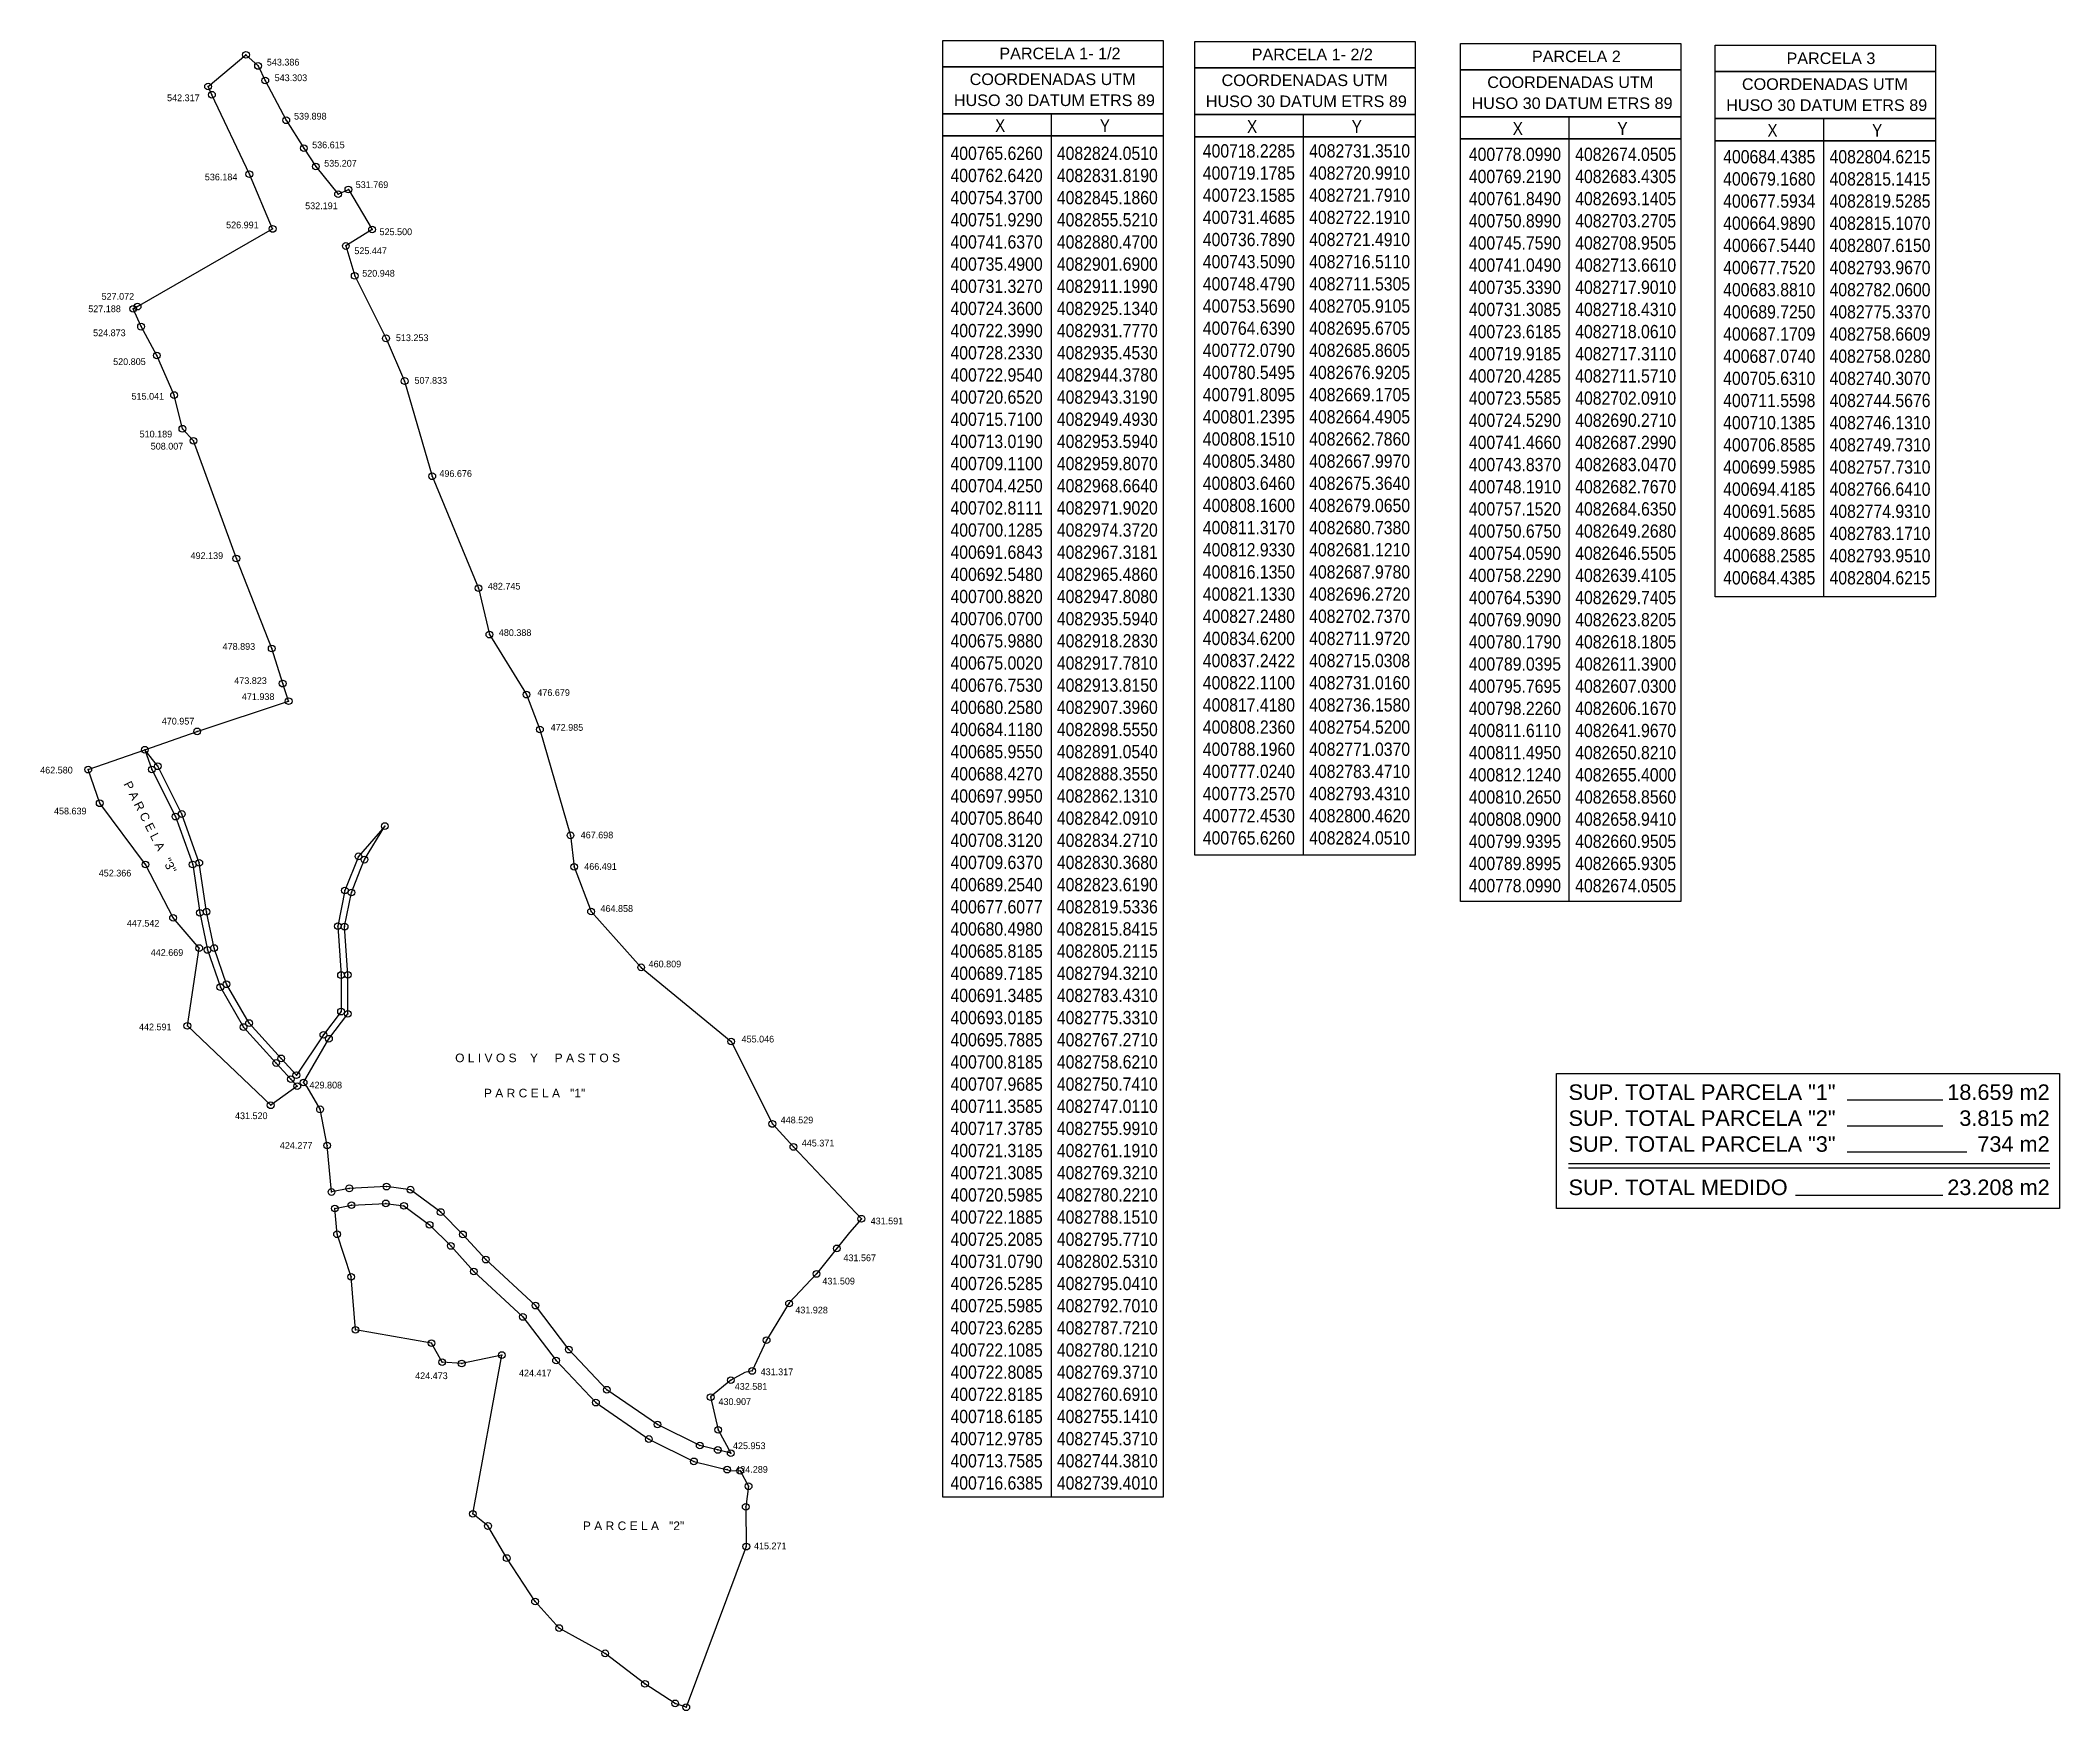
# Model space of a CAD drawing. Extents: x 298755.6 to 298850.3, y 4090019.2 to 4090069.9.
# Drawn here: x 298817.81 to 298847.81, y 4090045.08 to 4090069.9 of the extents above; entities that cross this region are included whole.
import ezdxf

# ---------------------------------------------------------------- set-up
doc = ezdxf.new("R2010")
doc.units = 0
doc.header["$MEASUREMENT"] = 0
doc.header["$PDMODE"] = 32
doc.header["$PDSIZE"] = 0.1
doc.linetypes.add('TRAZOS', pattern=[19.05, 12.7, -6.35])
for name, color, linetype in [('0-AUX', 7, 'Continuous'), ('BLANCO', 7, 'Continuous'), ('COTAS', 2, 'Continuous'), ('FINO', 7, 'Continuous'), ('LINDE', 5, 'Continuous'), ('VER_P2D', 4, 'Continuous')]:
    doc.layers.add(name, color=color, linetype=linetype)
doc.styles.add('GODO0', font='arial.ttf', dxfattribs={"width": 0.85})

msp = doc.modelspace()

# ---------------------------------------------------------------- linework, layer by layer
at = {"layer": 'BLANCO'}
for p, q in [((298844.65, 4090054.156), (298846.071, 4090054.156)), ((298844.65, 4090053.77), (298846.071, 4090053.77)), ((298844.65, 4090053.385), (298846.428, 4090053.385)), ((298840.512, 4090053.213), (298847.662, 4090053.213)), ((298840.512, 4090053.145), (298847.662, 4090053.145)), ((298843.88, 4090052.742), (298846.071, 4090052.742))]:
    msp.add_line(p, q, dxfattribs=at)
msp.add_lwpolyline([(298840.331, 4090054.55), (298847.806, 4090054.55), (298847.806, 4090052.544), (298840.331, 4090052.544)], close=True, dxfattribs=at)
at = {"layer": 'FINO'}
for p, q in [((298832.831, 4090048.252), (298832.831, 4090068.806)), ((298836.573, 4090057.79), (298836.573, 4090068.792)), ((298840.52, 4090057.104), (298840.52, 4090068.762)), ((298844.303, 4090061.629), (298844.303, 4090068.735))]:
    msp.add_line(p, q, dxfattribs=at)
for points in [[(298831.218, 4090069.896), (298834.491, 4090069.896), (298834.491, 4090069.502), (298831.218, 4090069.502)], [(298834.96, 4090069.881), (298838.233, 4090069.881), (298838.233, 4090069.488), (298834.96, 4090069.488)], [(298838.908, 4090069.851), (298842.18, 4090069.851), (298842.18, 4090069.458), (298838.908, 4090069.458)], [(298842.69, 4090069.824), (298845.963, 4090069.824), (298845.963, 4090069.431), (298842.69, 4090069.431)], [(298831.218, 4090069.502), (298834.491, 4090069.502), (298834.491, 4090068.806), (298831.218, 4090068.806)], [(298834.96, 4090069.488), (298838.233, 4090069.488), (298838.233, 4090068.792), (298834.96, 4090068.792)], [(298838.908, 4090069.458), (298842.18, 4090069.458), (298842.18, 4090068.762), (298838.908, 4090068.762)], [(298842.69, 4090069.431), (298845.963, 4090069.431), (298845.963, 4090068.735), (298842.69, 4090068.735)], [(298831.218, 4090068.806), (298834.491, 4090068.806), (298834.491, 4090068.476), (298831.218, 4090068.476)], [(298834.96, 4090068.792), (298838.233, 4090068.792), (298838.233, 4090068.461), (298834.96, 4090068.461)], [(298838.908, 4090068.762), (298842.18, 4090068.762), (298842.18, 4090068.432), (298838.908, 4090068.432)], [(298842.69, 4090068.735), (298845.963, 4090068.735), (298845.963, 4090068.405), (298842.69, 4090068.405)], [(298831.218, 4090068.476), (298834.491, 4090068.476), (298834.491, 4090048.252), (298831.218, 4090048.252)], [(298834.96, 4090068.461), (298838.233, 4090068.461), (298838.233, 4090057.79), (298834.96, 4090057.79)], [(298838.908, 4090068.432), (298842.18, 4090068.432), (298842.18, 4090057.104), (298838.908, 4090057.104)], [(298842.69, 4090068.405), (298845.963, 4090068.405), (298845.963, 4090061.629), (298842.69, 4090061.629)]]:
    msp.add_lwpolyline(points, close=True, dxfattribs=at)
at = {"layer": 'LINDE', "linetype": 'Continuous'}
for points in [[(298828.066, 4090048.908), (298827.605, 4090049.022), (298826.977, 4090049.334), (298826.226, 4090049.85), (298825.661, 4090050.446), (298825.165, 4090051.1), (298824.427, 4090051.783), (298824.088, 4090052.158), (298823.757, 4090052.49), (298823.309, 4090052.822), (298822.954, 4090052.868), (298822.4, 4090052.842), (298822.135, 4090052.788), (298822.071, 4090053.479), (298821.965, 4090054.016), (298821.773, 4090054.348), (298821.721, 4090054.414), (298822.097, 4090055.065), (298822.377, 4090055.435), (298822.377, 4090056.014), (298822.33, 4090056.73), (298822.431, 4090057.237), (298822.563, 4090057.569), (298822.625, 4090057.725), (298822.928, 4090058.224), (298822.537, 4090057.774), (298822.335, 4090057.266), (298822.229, 4090056.737), (298822.277, 4090056.01), (298822.277, 4090055.468), (298822.015, 4090055.122), (298821.613, 4090054.523), (298821.387, 4090054.772), (298820.911, 4090055.297), (298820.575, 4090055.874), (298820.391, 4090056.411), (298820.279, 4090056.951), (298820.171, 4090057.677), (298819.911, 4090058.403), (298819.556, 4090059.112), (298819.363, 4090059.358), (298820.14, 4090059.63), (298821.499, 4090060.08), (298821.41, 4090060.34), (298821.247, 4090060.862), (298820.722, 4090062.198), (298820.085, 4090063.946), (298819.92, 4090064.126), (298819.797, 4090064.626), (298819.54, 4090065.215), (298819.306, 4090065.643), (298819.19, 4090065.908), (298819.255, 4090065.941), (298821.261, 4090067.095), (298820.915, 4090067.909), (298820.359, 4090069.088), (298820.302, 4090069.21), (298820.865, 4090069.68), (298821.044, 4090069.516), (298821.151, 4090069.3), (298821.463, 4090068.709), (298821.724, 4090068.295), (298821.903, 4090068.022), (298822.233, 4090067.61), (298822.386, 4090067.681), (298822.738, 4090067.086), (298822.349, 4090066.841), (298822.48, 4090066.398), (298822.945, 4090065.469), (298823.222, 4090064.835), (298823.632, 4090063.42), (298824.318, 4090061.757), (298824.481, 4090061.068), (298825.032, 4090060.177), (298825.231, 4090059.659), (298825.686, 4090058.086), (298825.74, 4090057.618), (298825.991, 4090056.954), (298826.736, 4090056.125), (298828.072, 4090055.024), (298828.684, 4090053.799), (298828.997, 4090053.457), (298830.006, 4090052.391), (298829.831, 4090052.187), (298829.339, 4090051.571), (298828.932, 4090051.14), (298828.598, 4090050.587), (298828.385, 4090050.13), (298828.277, 4090050.105), (298828.067, 4090049.993), (298827.766, 4090049.747), (298827.879, 4090049.255), (298828.066, 4090048.908)], [(298821.627, 4090054.36), (298821.232, 4090054.076), (298819.994, 4090055.257), (298820.171, 4090056.411), (298819.782, 4090056.86), (298819.373, 4090057.653), (298818.692, 4090058.563), (298818.522, 4090059.063), (298819.362, 4090059.357), (298819.467, 4090059.065), (298819.819, 4090058.364), (298820.073, 4090057.652), (298820.181, 4090056.934), (298820.294, 4090056.384), (298820.484, 4090055.832), (298820.829, 4090055.238), (298821.313, 4090054.704), (298821.532, 4090054.464), (298821.627, 4090054.36)], [(298821.627, 4090054.36), (298821.232, 4090054.076), (298819.994, 4090055.257), (298820.171, 4090056.411), (298819.782, 4090056.86), (298819.373, 4090057.653), (298818.692, 4090058.563), (298818.522, 4090059.063), (298819.362, 4090059.357), (298819.467, 4090059.065), (298819.819, 4090058.364), (298820.073, 4090057.652), (298820.181, 4090056.934), (298820.294, 4090056.384), (298820.484, 4090055.832), (298820.829, 4090055.238), (298821.313, 4090054.704), (298821.532, 4090054.464), (298821.627, 4090054.36)], [(298822.427, 4090051.528), (298822.218, 4090052.16), (298822.184, 4090052.543), (298822.431, 4090052.593), (298822.943, 4090052.618), (298823.212, 4090052.582), (298823.593, 4090052.3), (298823.907, 4090051.986), (298824.249, 4090051.607), (298824.979, 4090050.932), (298825.471, 4090050.284), (298826.063, 4090049.659), (298826.849, 4090049.118), (298827.519, 4090048.786), (298828.062, 4090048.652), (298828.207, 4090048.646), (298828.331, 4090048.416), (298828.289, 4090048.11), (298828.297, 4090047.52), (298827.405, 4090045.133), (298827.241, 4090045.191), (298826.792, 4090045.482), (298826.201, 4090045.934), (298825.517, 4090046.31), (298825.159, 4090046.705), (298824.738, 4090047.35), (298824.46, 4090047.826), (298824.234, 4090048.007), (298824.666, 4090050.365), (298824.069, 4090050.24), (298823.779, 4090050.259), (298823.621, 4090050.542), (298822.491, 4090050.74), (298822.427, 4090051.528)]]:
    msp.add_lwpolyline(points, dxfattribs=at)
at = {"layer": 'VER_P2D'}
for p in [(298820.865, 4090069.68), (298821.044, 4090069.516), (298820.302, 4090069.21), (298820.359, 4090069.088), (298821.151, 4090069.3), (298821.463, 4090068.709), (298821.724, 4090068.295), (298820.915, 4090067.909), (298821.903, 4090068.022), (298822.233, 4090067.61), (298822.386, 4090067.681), (298821.261, 4090067.095), (298822.738, 4090067.086), (298822.349, 4090066.841), (298822.48, 4090066.398), (298819.19, 4090065.908), (298819.255, 4090065.941), (298819.306, 4090065.643), (298819.54, 4090065.215), (298822.945, 4090065.469), (298819.797, 4090064.626), (298823.222, 4090064.835), (298819.92, 4090064.126), (298820.085, 4090063.946), (298823.632, 4090063.42), (298820.722, 4090062.198), (298824.318, 4090061.757), (298824.481, 4090061.068), (298821.247, 4090060.862), (298821.41, 4090060.34), (298825.032, 4090060.177), (298821.499, 4090060.08), (298820.14, 4090059.63), (298825.231, 4090059.659), (298819.363, 4090059.358), (298818.522, 4090059.063), (298819.467, 4090059.065), (298819.556, 4090059.112), (298818.692, 4090058.563), (298819.819, 4090058.364), (298819.911, 4090058.403), (298822.928, 4090058.224), (298825.686, 4090058.086), (298822.537, 4090057.774), (298822.625, 4090057.725), (298819.373, 4090057.653), (298820.073, 4090057.652), (298820.171, 4090057.677), (298825.74, 4090057.618), (298822.335, 4090057.266), (298822.431, 4090057.237), (298819.782, 4090056.86), (298820.181, 4090056.934), (298820.279, 4090056.951), (298825.991, 4090056.954), (298822.229, 4090056.737), (298822.33, 4090056.73), (298820.171, 4090056.411), (298820.294, 4090056.384), (298820.391, 4090056.411), (298822.277, 4090056.01), (298822.377, 4090056.014), (298826.736, 4090056.125), (298820.484, 4090055.832), (298820.575, 4090055.874), (298820.911, 4090055.297), (298822.277, 4090055.468), (298822.377, 4090055.435), (298819.994, 4090055.257), (298820.829, 4090055.238), (298822.015, 4090055.122), (298822.097, 4090055.065), (298828.072, 4090055.024), (298821.313, 4090054.704), (298821.387, 4090054.772), (298821.532, 4090054.464), (298821.613, 4090054.523), (298821.721, 4090054.414), (298821.627, 4090054.36), (298821.232, 4090054.076), (298821.965, 4090054.016), (298828.684, 4090053.799), (298822.071, 4090053.479), (298828.997, 4090053.457), (298822.135, 4090052.788), (298822.4, 4090052.842), (298822.431, 4090052.593), (298822.943, 4090052.618), (298822.954, 4090052.868), (298823.309, 4090052.822), (298822.184, 4090052.543), (298823.212, 4090052.582), (298823.593, 4090052.3), (298823.757, 4090052.49), (298830.006, 4090052.391), (298822.218, 4090052.16), (298823.907, 4090051.986), (298824.088, 4090052.158), (298824.427, 4090051.783), (298829.641, 4090051.95), (298822.427, 4090051.528), (298824.249, 4090051.607), (298829.339, 4090051.571), (298825.165, 4090051.1), (298828.932, 4090051.132), (298824.979, 4090050.932), (298822.491, 4090050.74), (298823.621, 4090050.542), (298828.598, 4090050.587), (298823.779, 4090050.259), (298824.069, 4090050.24), (298824.666, 4090050.365), (298825.471, 4090050.284), (298825.661, 4090050.446), (298828.067, 4090049.993), (298828.385, 4090050.13), (298826.063, 4090049.659), (298826.226, 4090049.85), (298827.768, 4090049.739), (298826.977, 4090049.334), (298826.849, 4090049.118), (298827.605, 4090049.022), (298827.879, 4090049.255), (298827.519, 4090048.786), (298827.873, 4090048.956), (298828.066, 4090048.908), (298828.012, 4090048.664), (298828.207, 4090048.646), (298828.331, 4090048.416), (298828.289, 4090048.11), (298824.234, 4090048.007), (298824.46, 4090047.826), (298828.297, 4090047.52), (298824.738, 4090047.35), (298825.159, 4090046.705), (298825.517, 4090046.31), (298826.201, 4090045.934), (298826.792, 4090045.482), (298827.241, 4090045.191), (298827.405, 4090045.133)]:
    msp.add_point(p, dxfattribs=at)

# ---------------------------------------------------------------- texts
at = {"color": 0, "lineweight": -3, "style": 'GODO0'}
for s, height, p in [('PARCELA 1- 1/2', 0.17174, (298832.056, 4090069.616)), ('PARCELA 1- 2/2', 0.17174, (298835.805, 4090069.601)), ('PARCELA 2', 0.1717, (298839.967, 4090069.572)), ('PARCELA 3', 0.1717, (298843.749, 4090069.544)), ('COORDENADAS UTM', 0.17174, (298831.615, 4090069.232)), ('COORDENADAS UTM', 0.17174, (298835.357, 4090069.217)), ('COORDENADAS UTM', 0.17174, (298839.304, 4090069.188)), ('COORDENADAS UTM', 0.17174, (298843.087, 4090069.16)), ('HUSO 30 DATUM ETRS 89', 0.17174, (298831.381, 4090068.92)), ('HUSO 30 DATUM ETRS 89', 0.17174, (298835.123, 4090068.905)), ('HUSO 30 DATUM ETRS 89', 0.17174, (298839.07, 4090068.876)), ('HUSO 30 DATUM ETRS 89', 0.17174, (298842.853, 4090068.848))]:
    msp.add_text(s, height=height, dxfattribs=at).set_placement(p)
at = {"color": 0, "lineweight": -3, "attachment_point": 1, "style": 'GODO0'}
for s, insert, char_height, width in [('X^I^I', (298831.993, 4090068.725), 0.1908, 3.81287), ('Y^I^I', (298833.548, 4090068.725), 0.1908, 3.81287), ('X^I^I', (298835.735, 4090068.711), 0.1908, 3.81287), ('Y^I^I', (298837.29, 4090068.711), 0.1908, 3.81287), ('X^I^I', (298839.682, 4090068.681), 0.1908, 3.81287), ('Y^I^I', (298841.237, 4090068.681), 0.1908, 3.81287), ('X^I^I', (298843.465, 4090068.654), 0.1908, 3.81287), ('Y^I^I', (298845.02, 4090068.654), 0.1908, 3.81287), ('400765.6260 ^I4082824.0510\\P400762.6420 ^I4082831.8190\\P400754.3700 ^I4082845.1860\\P400751.9290 ^I4082855.5210\\P400741.6370 ^I4082880.4700\\P400735.4900 ^I4082901.6900\\P400731.3270 ^I4082911.1990\\P400724.3600 ^I4082925.1340\\P400722.3990 ^I4082931.7770\\P400728.2330 ^I4082935.4530\\P400722.9540 ^I4082944.3780\\P400720.6520 ^I4082943.3190\\P400715.7100 ^I4082949.4930\\P400713.0190 ^I4082953.5940\\P400709.1100 ^I4082959.8070\\P400704.4250 ^I4082968.6640\\P400702.8111 ^I4082971.9020\\P400700.1285 ^I4082974.3720\\P400691.6843 ^I4082967.3181\\P400692.5480 ^I4082965.4860\\P400700.8820 ^I4082947.8080\\P400706.0700 ^I4082935.5940\\P400675.9880 ^I4082918.2830\\P400675.0020 ^I4082917.7810\\P400676.7530 ^I4082913.8150\\P400680.2580 ^I4082907.3960\\P400684.1180 ^I4082898.5550\\P400685.9550 ^I4082891.0540\\P400688.4270 ^I4082888.3550\\P400697.9950 ^I4082862.1310\\P400705.8640 ^I4082842.0910\\P400708.3120 ^I4082834.2710\\P400709.6370 ^I4082830.3680\\P400689.2540 ^I4082823.6190\\P400677.6077 ^I4082819.5336\\P400680.4980 ^I4082815.8415\\P400685.8185 ^I4082805.2115\\P400689.7185 ^I4082794.3210\\P400691.3485 ^I4082783.4310\\P400693.0185 ^I4082775.3310\\P400695.7885 ^I4082767.2710\\P400700.8185 ^I4082758.6210\\P400707.9685 ^I4082750.7410\\P400711.3585 ^I4082747.0110\\P400717.3785 ^I4082755.9910\\P400721.3185 ^I4082761.1910\\P400721.3085 ^I4082769.3210\\P400720.5985 ^I4082780.2210\\P400722.1885 ^I4082788.1510\\P400725.2085 ^I4082795.7710\\P400731.0790 ^I4082802.5310\\P400726.5285 ^I4082795.0410\\P400725.5985 ^I4082792.7010\\P400723.6285 ^I4082787.7210\\P400722.1085 ^I4082780.1210\\P400722.8085 ^I4082769.3710\\P400722.8185 ^I4082760.6910\\P400718.6185 ^I4082755.1410\\P400712.9785 ^I4082745.3710\\P400713.7585 ^I4082744.3810\\P400716.6385 ^I4082739.4010', (298831.33, 4090068.317), 0.19749, 4.37418), ('400718.2285 ^I4082731.3510\\P400719.1785 ^I4082720.9910\\P400723.1585 ^I4082721.7910\\P400731.4685 ^I4082722.1910\\P400736.7890 ^I4082721.4910\\P400743.5090 ^I4082716.5110\\P400748.4790 ^I4082711.5305\\P400753.5690 ^I4082705.9105\\P400764.6390 ^I4082695.6705\\P400772.0790 ^I4082685.8605\\P400780.5495 ^I4082676.9205\\P400791.8095 ^I4082669.1705\\P400801.2395 ^I4082664.4905\\P400808.1510 ^I4082662.7860\\P400805.3480 ^I4082667.9970\\P400803.6460 ^I4082675.3640\\P400808.1600 ^I4082679.0650\\P400811.3170 ^I4082680.7380\\P400812.9330 ^I4082681.1210\\P400816.1350 ^I4082687.9780\\P400821.1330 ^I4082696.2720\\P400827.2480 ^I4082702.7370\\P400834.6200 ^I4082711.9720\\P400837.2422 ^I4082715.0308\\P400822.1100 ^I4082731.0160\\P400817.4180 ^I4082736.1580\\P400808.2360 ^I4082754.5200\\P400788.1960 ^I4082771.0370\\P400777.0240 ^I4082783.4710\\P400773.2570 ^I4082793.4310\\P400772.4530 ^I4082800.4620\\P400765.6260 ^I4082824.0510^I', (298835.078, 4090068.353), 0.19749, 4.37418), ('400778.0990 ^I4082674.0505\\P400769.2190 ^I4082683.4305\\P400761.8490 ^I4082693.1405\\P400750.8990 ^I4082703.2705\\P400745.7590 ^I4082708.9505\\P400741.0490 ^I4082713.6610\\P400735.3390 ^I4082717.9010\\P400731.3085 ^I4082718.4310\\P400723.6185 ^I4082718.0610\\P400719.9185 ^I4082717.3110\\P400720.4285 ^I4082711.5710\\P400723.5585 ^I4082702.0910\\P400724.5290 ^I4082690.2710\\P400741.4660 ^I4082687.2990\\P400743.8370 ^I4082683.0470\\P400748.1910 ^I4082682.7670\\P400757.1520 ^I4082684.6350\\P400750.6750 ^I4082649.2680\\P400754.0590 ^I4082646.5505\\P400758.2290 ^I4082639.4105\\P400764.5390 ^I4082629.7405\\P400769.9090 ^I4082623.8205\\P400780.1790 ^I4082618.1805\\P400789.0395 ^I4082611.3900\\P400795.7695 ^I4082607.0300\\P400798.2260 ^I4082606.1670\\P400811.6110 ^I4082641.9670\\P400811.4950 ^I4082650.8210\\P400812.1240 ^I4082655.4000\\P400810.2650 ^I4082658.8560\\P400808.0900 ^I4082658.9410\\P400799.9395 ^I4082660.9505\\P400789.8995 ^I4082665.9305\\P400778.0990 ^I4082674.0505', (298839.03, 4090068.302), 0.19749, 4.37418), ('400684.4385 ^I4082804.6215\\P400679.1680 ^I4082815.1415\\P400677.5934 ^I4082819.5285\\P400664.9890 ^I4082815.1070\\P400667.5440 ^I4082807.6150\\P400677.7520 ^I4082793.9670\\P400683.8810 ^I4082782.0600\\P400689.7250 ^I4082775.3370\\P400687.1709 ^I4082758.6609\\P400687.0740 ^I4082758.0280\\P400705.6310 ^I4082740.3070\\P400711.5598 ^I4082744.5676\\P400710.1385 ^I4082746.1310\\P400706.8585 ^I4082749.7310\\P400699.5985 ^I4082757.7310\\P400694.4185 ^I4082766.6410\\P400691.5685 ^I4082774.9310\\P400689.8685 ^I4082783.1710\\P400688.2585 ^I4082793.9510\\P400684.4385 ^I4082804.6215', (298842.808, 4090068.266), 0.19749, 4.37418)]:
    msp.add_mtext(s, dxfattribs=dict(at, insert=insert, char_height=char_height, width=width))
at = {"layer": '0-AUX', "color": 0, "lineweight": -3, "style": 'GODO0'}
for s, height, p in [('SUP. TOTAL PARCELA "1"', 0.23039, (298840.511, 4090054.156)), ('18.659 m2', 0.2304, (298846.137, 4090054.156)), ('SUP. TOTAL PARCELA "2"', 0.23039, (298840.511, 4090053.77)), ('  3.815 m2', 0.2304, (298846.137, 4090053.77)), ('SUP. TOTAL PARCELA "3"', 0.23039, (298840.511, 4090053.385)), ('     734 m2', 0.23039, (298846.137, 4090053.385)), ('SUP. TOTAL MEDIDO', 0.23039, (298840.511, 4090052.742)), ('23.208 m2', 0.2304, (298846.137, 4090052.742))]:
    msp.add_text(s, height=height, dxfattribs=at).set_placement(p)
at = {"layer": 'COTAS'}
for s, p in [('543.386', (298821.175, 4090069.522)), ('543.303', (298821.291, 4090069.29)), ('542.317', (298819.693, 4090068.992)), ('539.898', (298821.579, 4090068.719)), ('536.615', (298821.848, 4090068.293)), ('535.207', (298822.027, 4090068.02)), ('536.184', (298820.254, 4090067.816)), ('531.769', (298822.495, 4090067.702)), ('532.191', (298821.744, 4090067.388)), ('526.991', (298820.57, 4090067.104)), ('525.500', (298822.849, 4090067.002)), ('525.447', (298822.475, 4090066.72)), ('520.948', (298822.592, 4090066.386)), ('527.072', (298818.72, 4090066.042)), ('527.188', (298818.522, 4090065.858)), ('524.873', (298818.594, 4090065.501)), ('513.253', (298823.092, 4090065.428)), ('520.805', (298818.892, 4090065.073)), ('515.041', (298819.165, 4090064.558)), ('507.833', (298823.369, 4090064.794)), ('510.189', (298819.285, 4090063.997)), ('508.007', (298819.45, 4090063.817)), ('496.676', (298823.738, 4090063.411)), ('492.139', (298820.042, 4090062.191)), ('482.745', (298824.458, 4090061.737)), ('480.388', (298824.621, 4090061.048)), ('478.893', (298820.518, 4090060.842)), ('473.823', (298820.691, 4090060.334)), ('471.938', (298820.804, 4090060.097)), ('476.679', (298825.193, 4090060.157)), ('470.957', (298819.614, 4090059.732)), ('472.985', (298825.391, 4090059.639)), ('462.580', (298817.808, 4090059.005)), ('458.639', (298818.013, 4090058.397)), ('467.698', (298825.837, 4090058.041)), ('452.366', (298818.678, 4090057.475)), ('466.491', (298825.89, 4090057.573)), ('464.858', (298826.131, 4090056.949)), ('447.542', (298819.095, 4090056.729)), ('442.669', (298819.45, 4090056.295)), ('460.809', (298826.846, 4090056.125)), ('442.591', (298819.276, 4090055.19)), ('455.046', (298828.227, 4090055.009)), ('429.808', (298821.809, 4090054.326)), ('431.520', (298820.702, 4090053.87)), ('448.529', (298828.808, 4090053.807)), ('445.371', (298829.121, 4090053.464)), ('424.277', (298821.368, 4090053.429)), ('431.591', (298830.144, 4090052.307)), ('431.567', (298829.74, 4090051.76)), ('431.509', (298829.427, 4090051.414)), ('431.928', (298829.025, 4090050.984)), ('424.473', (298823.378, 4090050.008)), ('424.417', (298824.92, 4090050.048)), ('432.581', (298828.125, 4090049.849)), ('431.317', (298828.51, 4090050.066)), ('430.907', (298827.884, 4090049.623)), ('425.953', (298828.099, 4090048.968)), ('424.289', (298828.133, 4090048.616)), ('415.271', (298828.411, 4090047.48))]:
    msp.add_text(s, height=0.1, dxfattribs=at).set_placement(p)
at = {"layer": 'FINO', "linetype": 'TRAZOS', "ltscale": 0.05, "style": 'GODO0'}
msp.add_text('P A R C E L A   "3"', height=0.12782, rotation=296.9344, dxfattribs=at).set_placement((298819.043, 4090058.85))
for s, p in [('O L I V O S    Y     P A S T O S', (298823.972, 4090054.716)), ('P A R C E L A   "1"', (298824.399, 4090054.193)), ('P A R C E L A   "2"', (298825.869, 4090047.765))]:
    msp.add_text(s, height=0.12782, dxfattribs=at).set_placement(p)

doc.saveas('drawing.dxf')
